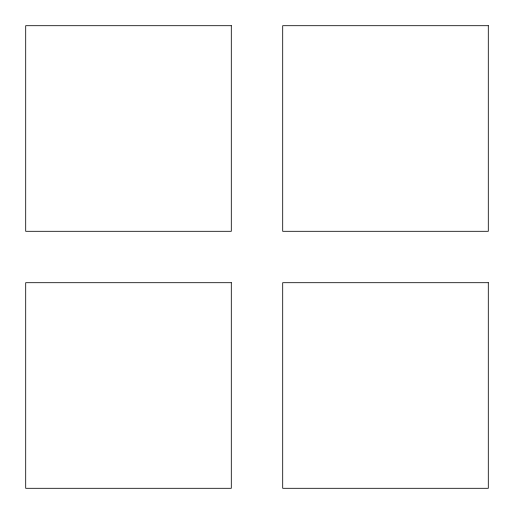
<?xml version="1.0" encoding="UTF-8"?>
<svg xmlns="http://www.w3.org/2000/svg" width="514" height="514" viewBox="0 0 514 514"><rect width="100%" height="100%" fill="white"/><g stroke="black" fill="none" stroke-linecap="round" stroke-linejoin="round"><path stroke-width="0.77" d="M231.3 25.7L25.7 25.7L25.7 231.3L231.3 231.3L231.3 25.7M488.3 25.7L282.7 25.7L282.7 231.3L488.3 231.3L488.3 25.7M231.3 282.7L25.7 282.7L25.7 488.3L231.3 488.3L231.3 282.7M488.3 282.7L282.7 282.7L282.7 488.3L488.3 488.3L488.3 282.7"/></g></svg>
